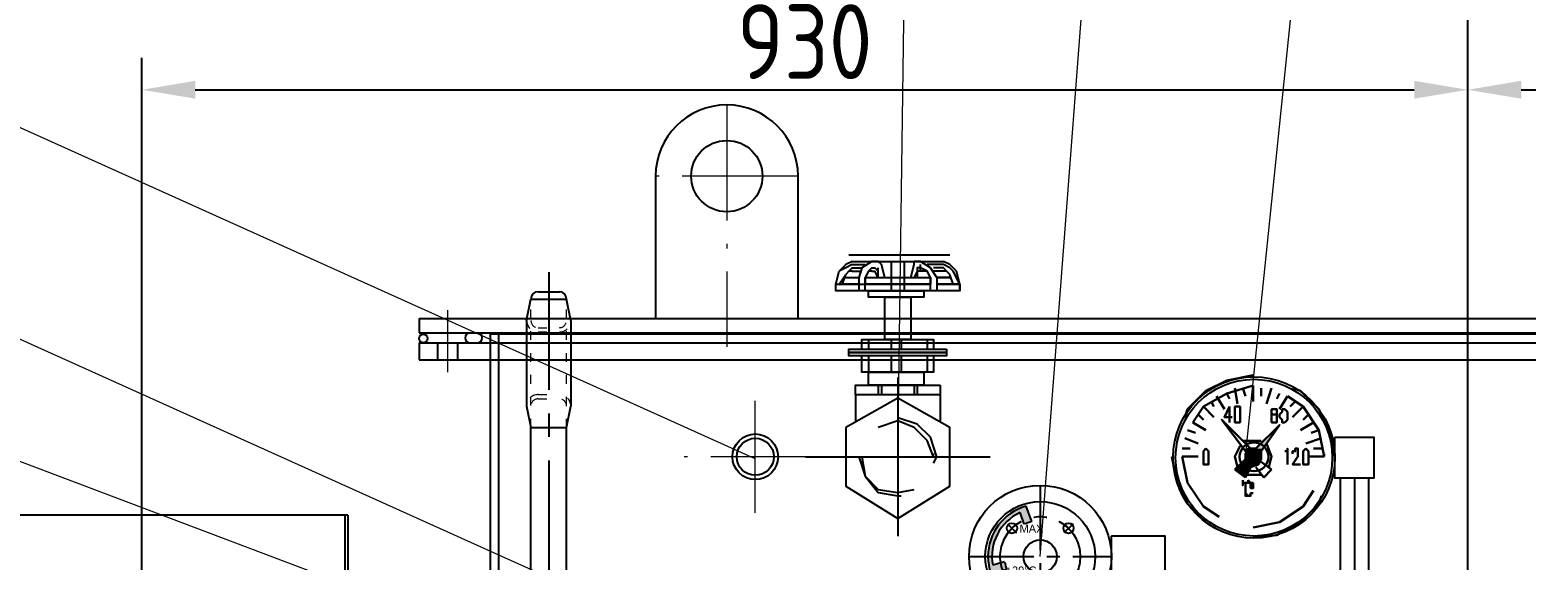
# Model space of a CAD drawing. Header units: millimetres. Extents: x 834 to 15818, y 1166 to 7882.
# Drawn here: x 2461 to 3511, y 6733 to 7105 of the extents above; entities that cross this region are included whole.
import ezdxf

# ---------------------------------------------------------------- set-up
doc = ezdxf.new("R2010")
doc.units = ezdxf.units.MM
doc.header["$LTSCALE"] = 13
for name, pattern in [('4 点画线', [9, 6.25, -1.25, 0.25, -1.25]), ('ACAD_ISO03W100', [1.18, 0.47, -0.71]), ('CENTER', [50.8, 31.75, -6.35, 6.35, -6.35]), ('CENTERX2', [101.6, 63.5, -12.7, 12.7, -12.7])]:
    doc.linetypes.add(name, pattern=pattern)
doc.layers.get('0').update_dxf_attribs({"color": 1, "linetype": 'CENTER'})
for name, color, linetype in [('1', 4, 'Continuous'), ('2细线层', 4, 'Continuous'), ('粗实线', 4, 'Continuous')]:
    doc.layers.add(name, color=color, linetype=linetype)
doc.layers.add('标注、文本', color=3, linetype='Continuous', lineweight=25)
doc.layers.add('铁心', color=3, linetype='Continuous', lineweight=0)
doc.styles.add('Note Text (ANSI)', font='arial.ttf')
doc.styles.get("Standard").update_dxf_attribs({"font": 'gbenor.shx', "bigfont": 'gbcbig.shx'})
doc.dimstyles.new('丁晓菲', dxfattribs={"dimscale": 15, "dimtxt": 3.5, "dimasz": 2.5, "dimexe": 1.5, "dimexo": 0, "dimgap": 0.5, "dimtad": 1, "dimtoh": 1, "dimtxsty": 'Standard', "dimcen": 2.5, "dimclrd": 3, "dimclre": 3, "dimclrt": 2, "dimadec": 0, "dimazin": 0, "dimtfac": 1, "dimtmove": 0, "dimatfit": 2, "dimfxl": 1.5, "dimarcsym": 0})

# ---------------------------------------------------------------- blocks, each defined once
blk = doc.blocks.new('fgffg')
blk.add_hatch(color=256).paths.add_polyline_path([(26283.3, -83546.9, -0.054749), (26292.7, -83543.5), (26285.6, -83524, 0.757864), (26285.6, -83652), (26292.7, -83632.5, -0.054749), (26283.3, -83629), (26277.9, -83643.8, -0.201943), (26245.7, -83608.7), (26260.9, -83604.6, -0.054749), (26258.3, -83594.9), (26243.1, -83599, -0.342707), (26277.9, -83532.1)])
for p, q in [((26292.7, -83543.5), (26285.6, -83524)), ((26283.3, -83546.9), (26277.9, -83532.1)), ((26258.3, -83594.9), (26243.1, -83599)), ((26260.9, -83604.6), (26245.7, -83608.7)), ((26283.3, -83629), (26277.9, -83643.8)), ((26292.7, -83632.5), (26285.6, -83652))]:
    blk.add_line(p, q)
for radius, start, end in [(66.5, 105.6856, 254.3144), (61.5, 114.6661, 190.3339), (45.8, 103.7325, 116.2675), (45.8, 188.7325, 201.2675), (61.5, 199.6661, 245.3339), (45.8, 243.7325, 256.2675)]:
    blk.add_arc((26303.6, -83588), radius, start, end)
blk = doc.blocks.new('A$C6F763E90')
at = {"layer": '1', "color": 1, "linetype": 'CENTERX2', "lineweight": -3, "ltscale": 0.1}
for p, q in [((90.5, 181.1), (90.5, 0)), ((48.8, 132.3), (60.4, 120.7)), ((132.3, 132.3), (120.7, 120.7)), ((0, 90.5), (181.1, 90.5)), ((48.8, 48.8), (60.4, 60.4)), ((132.3, 48.8), (120.7, 60.4))]:
    blk.add_line(p, q, dxfattribs=at)
blk.add_circle((90.5, 90.5), 50.8, dxfattribs=at)
at = {"layer": '2细线层'}
for centre, radius in [((90.5, 90.5), 90.5), ((90.5, 90.5), 69.8), ((54.6, 126.5), 6.5), ((126.5, 126.5), 6.5), ((90.5, 90.5), 21.1), ((54.6, 54.6), 6.5), ((126.5, 54.6), 6.5)]:
    blk.add_circle(centre, radius, dxfattribs=at)
blk.add_blockref('fgffg', (-26213, 83678.5), dxfattribs=at)
at = {"layer": '2细线层', "style": 'Note Text (ANSI)'}
for s, p in [('MAX', (64.3, 121)), ('+20%%DC', (46.5, 67.9)), ('MIN', (70.9, 50.4))]:
    blk.add_text(s, height=10, dxfattribs=at).set_placement(p)
blk = doc.blocks.new('A$C3EE72B81')
at = {"layer": '粗实线', "lineweight": 30}
h = blk.add_hatch(color=256, dxfattribs=at)
h.dxf.hatch_style = 2
h.paths.add_polyline_path([(1.736, 1.82), (1.355, 1.439), (1.482, 1.439)])
h = blk.add_hatch(color=256, dxfattribs=at)
h.dxf.hatch_style = 2
h.paths.add_polyline_path([(1.185, 1.27), (1.101, 1.185), (1.397, 1.185)])
h = blk.add_hatch(color=256, dxfattribs=at)
h.dxf.hatch_style = 2
h.paths.add_polyline_path([(1.228, 1.439), (1.185, 1.397), (1.439, 1.397)])
h = blk.add_hatch(color=256, dxfattribs=at)
h.dxf.hatch_style = 2
h.paths.add_polyline_path([(1.185, 1.397), (1.185, 1.355), (1.439, 1.355)])
h = blk.add_hatch(color=256, dxfattribs=at)
h.dxf.hatch_style = 2
h.paths.add_polyline_path([(1.185, 1.397), (1.439, 1.397), (1.439, 1.355)])
h = blk.add_hatch(color=256, dxfattribs=at)
h.dxf.hatch_style = 2
h.paths.add_polyline_path([(1.185, 1.355), (1.185, 1.27), (1.439, 1.27)])
h = blk.add_hatch(color=256, dxfattribs=at)
h.dxf.hatch_style = 2
h.paths.add_polyline_path([(1.185, 1.355), (1.439, 1.355), (1.439, 1.27)])
h = blk.add_hatch(color=256, dxfattribs=at)
h.dxf.hatch_style = 2
h.paths.add_polyline_path([(1.185, 1.27), (1.439, 1.27), (1.397, 1.185)])
h = blk.add_hatch(color=256, dxfattribs=at)
h.dxf.hatch_style = 2
h.paths.add_polyline_path([(1.228, 1.439), (1.482, 1.439), (1.439, 1.397)])
h = blk.add_hatch(color=256, dxfattribs=at)
h.dxf.hatch_style = 2
h.paths.add_polyline_path([(1.058, 1.143), (1.016, 1.101), (1.27, 1.101)])
h = blk.add_hatch(color=256, dxfattribs=at)
h.dxf.hatch_style = 2
h.paths.add_polyline_path([(1.016, 1.101), (1.27, 1.101), (1.185, 0.974)])
h = blk.add_hatch(color=256, dxfattribs=at)
h.dxf.hatch_style = 2
h.paths.add_polyline_path([(1.101, 1.185), (1.058, 1.143), (1.27, 1.143)])
h = blk.add_hatch(color=256, dxfattribs=at)
h.dxf.hatch_style = 2
h.paths.add_polyline_path([(1.058, 1.143), (1.27, 1.143), (1.27, 1.101)])
h = blk.add_hatch(color=256, dxfattribs=at)
h.dxf.hatch_style = 2
h.paths.add_polyline_path([(1.101, 1.185), (1.397, 1.185), (1.27, 1.143)])
h = blk.add_hatch(color=256, dxfattribs=at)
h.dxf.hatch_style = 2
h.paths.add_polyline_path([(1.143, 0.889), (1.143, 0.847), (1.143, 0.889), (1.185, 0.889)])
h = blk.add_hatch(color=256, dxfattribs=at)
h.dxf.hatch_style = 2
h.paths.add_polyline_path([(1.228, 0.931), (1.228, 0.889), (1.185, 0.889), (1.185, 0.847), (1.185, 0.804), (1.185, 0.762), (1.185, 0.72), (1.185, 0.677), (1.228, 0.677), (1.27, 0.677), (1.228, 0.677), (1.185, 0.72), (1.185, 0.762), (1.185, 0.804), (1.185, 0.847), (1.185, 0.889), (1.228, 0.889), (1.27, 0.889)])
h = blk.add_hatch(color=256, dxfattribs=at)
h.dxf.hatch_style = 2
h.paths.add_polyline_path([(1.312, 0.889), (1.27, 0.889), (1.27, 0.847), (1.27, 0.804), (1.312, 0.804)])
h = blk.add_hatch(color=256, dxfattribs=at)
h.dxf.hatch_style = 2
h.paths.add_polyline_path([(1.312, 0.72), (1.27, 0.72), (1.27, 0.677), (1.228, 0.677), (1.27, 0.677), (1.27, 0.72)])
for points in [[(1.312, 2.625), (0.889, 2.54), (0.55, 2.371), (0.254, 2.074), (0.212, 1.947)], [(1.312, 2.625), (0.889, 2.54), (0.55, 2.371), (0.254, 2.074), (0.212, 1.947)], [(1.312, 2.455), (0.889, 2.328), (0.508, 2.117), (0.339, 1.863)], [(2.625, 1.312), (2.54, 1.693), (2.371, 2.074), (2.074, 2.371), (1.947, 2.413)], [(2.625, 1.312), (2.54, 1.693), (2.371, 2.074), (2.074, 2.371), (1.947, 2.413)], [(2.455, 1.312), (2.371, 1.736), (2.117, 2.117), (1.863, 2.286)], [(0.931, 2.117), (0.847, 1.947), (0.974, 1.947)], [(0.931, 2.117), (0.931, 1.863)], [(1.27, 1.439), (0.804, 1.905), (1.185, 1.397)], [(1.355, 1.439), (1.736, 1.82), (1.439, 1.397)], [(1.101, 1.482), (1.016, 1.312), (1.058, 1.143)], [(1.439, 1.566), (1.143, 1.566)], [(1.566, 1.143), (1.609, 1.312), (1.524, 1.524)], [(0, 1.312), (0.085, 0.889), (0.254, 0.55), (0.55, 0.254), (0.677, 0.169)], [(0, 1.312), (0.085, 0.889), (0.254, 0.55), (0.55, 0.254), (0.677, 0.169)], [(0.169, 1.312), (0.254, 0.889), (0.508, 0.508), (0.762, 0.339)], [(1.355, 1.439), (1.228, 1.439), (1.185, 1.355), (1.185, 1.27)], [(1.27, 1.143), (1.397, 1.185), (1.439, 1.27), (1.439, 1.397)], [(1.82, 1.397), (1.863, 1.397), (1.863, 1.439), (1.863, 1.185)], [(1.947, 1.355), (1.947, 1.397), (1.99, 1.397), (1.99, 1.439), (2.032, 1.439), (2.032, 1.397), (2.032, 1.355), (2.032, 1.312), (1.947, 1.185), (2.074, 1.185)], [(2.455, 1.312), (2.455, 1.355)], [(2.625, 1.312), (2.625, 1.355)], [(2.625, 1.312), (2.625, 1.355)], [(1.185, 0.974), (1.016, 1.101)], [(1.185, 1.016), (1.439, 1.016)], [(1.312, 0.169), (1.736, 0.254), (2.117, 0.508), (2.286, 0.762)], [(1.312, 0), (1.693, 0.042), (2.074, 0.254), (2.371, 0.55), (2.413, 0.677)], [(1.312, 0), (1.693, 0.042), (2.074, 0.254), (2.371, 0.55), (2.413, 0.677)]]:
    blk.add_lwpolyline(points, dxfattribs=at)
for points in [[(1.058, 2.117), (1.016, 2.117), (1.016, 2.074), (1.016, 1.99), (1.016, 1.905), (1.016, 1.863), (1.058, 1.863), (1.101, 1.863), (1.101, 1.905), (1.101, 1.99), (1.101, 2.074), (1.101, 2.117)], [(1.651, 2.074), (1.609, 2.074), (1.609, 2.032), (1.609, 1.99), (1.651, 1.99), (1.693, 1.99), (1.693, 1.947), (1.693, 1.905), (1.693, 1.863), (1.651, 1.863), (1.609, 1.863), (1.609, 1.905), (1.609, 1.947), (1.609, 1.99), (1.651, 1.99), (1.693, 1.99), (1.693, 2.032), (1.693, 2.074)], [(1.778, 2.074), (1.778, 2.032), (1.736, 1.99), (1.736, 1.947), (1.778, 1.905), (1.778, 1.863), (1.82, 1.863), (1.863, 1.905), (1.863, 1.947), (1.863, 1.99), (1.863, 2.032), (1.82, 2.074)], [(0.55, 1.439), (0.508, 1.397), (0.508, 1.312), (0.508, 1.228), (0.508, 1.185), (0.55, 1.185), (0.593, 1.185), (0.593, 1.228), (0.593, 1.312), (0.593, 1.397)], [(1.397, 1.312), (1.397, 1.397), (1.312, 1.397), (1.228, 1.397), (1.185, 1.312), (1.228, 1.228), (1.312, 1.185), (1.397, 1.228)], [(2.159, 1.439), (2.117, 1.397), (2.117, 1.312), (2.117, 1.27), (2.117, 1.228), (2.117, 1.185), (2.159, 1.185), (2.201, 1.185), (2.201, 1.228), (2.201, 1.27), (2.201, 1.312), (2.201, 1.397)], [(1.143, 0.931), (1.143, 0.889), (1.143, 0.847), (1.143, 0.889)], [(1.143, 0.889), (1.143, 0.847), (1.143, 0.889), (1.185, 0.889)], [(1.228, 0.931), (1.228, 0.889), (1.185, 0.889), (1.185, 0.847), (1.185, 0.804), (1.185, 0.762), (1.185, 0.72), (1.185, 0.677), (1.228, 0.677), (1.27, 0.677), (1.228, 0.677), (1.185, 0.72), (1.185, 0.762), (1.185, 0.804), (1.185, 0.847), (1.185, 0.889), (1.228, 0.889), (1.27, 0.889)], [(1.27, 0.889), (1.228, 0.889)], [(1.312, 0.889), (1.27, 0.889), (1.27, 0.847), (1.27, 0.804), (1.312, 0.804)], [(1.312, 0.72), (1.27, 0.72), (1.27, 0.677), (1.228, 0.677), (1.27, 0.677), (1.27, 0.72)]]:
    blk.add_lwpolyline(points, close=True, dxfattribs=at)
for points in [[(1.016, 2.413), (1.016, 2.413), (1.058, 2.159), (1.058, 2.159)], [(1.143, 2.413), (1.143, 2.413), (1.185, 2.286), (1.185, 2.286)], [(1.312, 2.455), (1.312, 2.455), (1.312, 2.201), (1.312, 2.201)], [(1.439, 2.413), (1.439, 2.413), (1.439, 2.286), (1.439, 2.286)], [(1.609, 2.413), (1.609, 2.413), (1.524, 2.159), (1.524, 2.159)], [(0.635, 2.201), (0.635, 2.201), (0.677, 2.117), (0.677, 2.117)], [(0.72, 2.286), (0.72, 2.286), (0.847, 2.074), (0.847, 2.074)], [(0.889, 2.328), (0.889, 2.328), (0.931, 2.244), (0.931, 2.244)], [(1.736, 2.328), (1.736, 2.328), (1.693, 2.244), (1.693, 2.244)], [(1.863, 2.286), (1.863, 2.286), (1.736, 2.074), (1.736, 2.074)], [(1.99, 2.201), (1.99, 2.201), (1.905, 2.117), (1.905, 2.117)], [(0.423, 1.99), (0.423, 1.99), (0.508, 1.905), (0.508, 1.905)], [(0.508, 2.117), (0.508, 2.117), (0.677, 1.947), (0.677, 1.947)], [(2.117, 2.117), (2.117, 2.117), (1.947, 1.947), (1.947, 1.947)], [(2.201, 1.99), (2.201, 1.99), (2.117, 1.905), (2.117, 1.905)], [(0.254, 1.736), (0.254, 1.736), (0.381, 1.693), (0.381, 1.693)], [(0.339, 1.863), (0.339, 1.863), (0.55, 1.736), (0.55, 1.736)], [(2.286, 1.863), (2.286, 1.863), (2.074, 1.736), (2.074, 1.736)], [(2.371, 1.736), (2.371, 1.736), (2.244, 1.693), (2.244, 1.693)], [(0.212, 1.609), (0.212, 1.609), (0.423, 1.524), (0.423, 1.524)], [(2.413, 1.609), (2.413, 1.609), (2.159, 1.524), (2.159, 1.524)], [(0.169, 1.439), (0.169, 1.439), (0.296, 1.439), (0.296, 1.439)], [(0.169, 1.312), (0.169, 1.312), (0.381, 1.312), (0.381, 1.312)], [(0.169, 1.312), (0.169, 1.312), (0.423, 1.312), (0.423, 1.312)], [(1.185, 1.27), (1.185, 1.27), (1.016, 1.101), (1.016, 1.101)], [(1.439, 1.228), (1.439, 1.228), (1.609, 1.101), (1.609, 1.101)], [(2.455, 1.312), (2.455, 1.312), (2.201, 1.312), (2.201, 1.312)], [(2.455, 1.312), (2.455, 1.312), (2.244, 1.312), (2.244, 1.312)], [(2.413, 1.439), (2.413, 1.439), (2.286, 1.439), (2.286, 1.439)], [(1.27, 1.143), (1.27, 1.143), (1.185, 0.974), (1.185, 0.974)], [(1.355, 1.143), (1.355, 1.143), (1.482, 0.974), (1.482, 0.974)], [(1.609, 1.101), (1.609, 1.101), (1.482, 0.974), (1.482, 0.974)]]:
    blk.add_open_spline(points, degree=3, dxfattribs=at)
blk = doc.blocks.new('A$C70FC164C')
at = {"layer": '标注、文本'}
blk.add_circle((71.2, 70), 70, dxfattribs=at)
at = {"layer": '粗实线', "lineweight": 30}
blk.add_circle((71.2, 70.6), 12.5, dxfattribs=at)
at = {"layer": '标注、文本', "xscale": 53.75954962464179, "yscale": 53.75954962464179, "zscale": 53.75954962464179}
blk.add_blockref('A$C3EE72B81', (0, 0.3), dxfattribs=at)
blk = doc.blocks.new('A$C5DBA7796')
at = {"layer": '1', "color": 1, "linetype": 'CENTERX2', "lineweight": -3, "ltscale": 0.1}
for p, q in [((36.02, 61.85), (36.02, 0)), ((0, 30.93), (72.03, 30.93))]:
    blk.add_line(p, q, dxfattribs=at)
at = {"layer": '粗实线'}
for points in [[(18.24, 107.13), (15.7, 105.86), (13.16, 103.32)], [(18.24, 105.86), (15.7, 104.59), (13.16, 103.32)], [(28.4, 107.13), (25.86, 107.13), (22.05, 104.59), (20.78, 100.78)], [(30.94, 100.78), (29.67, 105.86), (28.4, 107.13)], [(41.1, 100.78), (42.37, 105.86), (42.37, 107.13)], [(51.26, 100.78), (48.72, 104.59), (44.91, 107.13)], [(58.88, 103.32), (56.34, 105.86), (53.8, 107.13)], [(57.61, 103.32), (56.34, 104.59), (53.8, 105.86)], [(18.24, 104.59), (16.97, 103.32), (15.7, 102.05)], [(18.24, 103.32), (16.97, 103.32), (15.7, 102.05)], [(25.86, 104.59), (24.59, 103.32), (23.32, 100.78)], [(25.86, 103.32), (24.59, 103.32), (23.32, 100.78)], [(23.32, 95.7), (23.32, 100.78), (23.32, 98.24)], [(28.4, 100.78), (28.4, 103.32), (27.13, 104.59)], [(28.4, 100.78), (27.13, 103.32)], [(28.4, 103.32), (28.4, 104.59)], [(44.91, 104.59), (43.64, 104.59), (43.64, 103.32), (43.64, 100.78)], [(44.91, 103.32), (43.64, 103.32)], [(48.72, 100.78), (47.45, 103.32), (44.91, 104.59)], [(48.72, 100.78), (47.45, 103.32), (44.91, 103.32)], [(48.72, 95.7), (48.72, 100.78), (48.72, 98.24)], [(56.34, 102.05), (55.07, 103.32), (53.8, 104.59)], [(56.34, 102.05), (55.07, 103.32), (53.8, 103.32)], [(60.15, 98.24), (60.15, 95.7), (11.89, 95.7), (11.89, 98.24)], [(51.26, 98.24), (60.15, 98.24), (60.15, 95.7), (11.89, 95.7), (11.89, 98.24), (20.78, 98.24)], [(23.32, 98.24), (48.72, 98.24)], [(22.05, 72.84), (22.05, 76.65), (49.99, 76.65), (49.99, 72.84)], [(49.99, 70.3), (49.99, 63.95), (22.05, 63.95), (22.05, 70.3)], [(49.99, 30.93), (47.45, 37.28), (42.37, 42.36), (36.02, 44.9), (28.4, 42.36)], [(49.99, 28.39), (51.26, 30.93), (48.72, 38.55), (43.64, 43.63), (36.02, 46.17)], [(20.78, 30.93), (23.32, 23.31), (28.4, 16.96), (36.02, 15.69), (37.29, 15.69)], [(22.05, 30.93), (23.32, 23.31), (28.4, 18.23), (36.02, 16.96), (42.37, 18.23)], [(49.99, 30.93), (49.99, 32.2)]]:
    blk.add_lwpolyline(points, dxfattribs=at)
for points in [[(46.18, 95.7), (46.18, 93.16), (24.59, 93.16), (24.59, 95.7)], [(41.1, 93.16), (41.1, 76.65), (30.94, 76.65), (30.94, 93.16)], [(55.07, 72.84), (55.07, 71.57), (16.97, 71.57), (16.97, 72.84)], [(55.07, 71.57), (55.07, 70.3), (16.97, 70.3), (16.97, 71.57)], [(52.53, 58.87), (52.53, 55.06), (19.51, 55.06), (19.51, 58.87)], [(46.18, 63.95), (46.18, 58.87), (24.59, 58.87), (24.59, 63.95)], [(15.7, 42.36), (15.7, 19.5), (36.02, 6.8), (56.34, 19.5), (56.34, 42.36), (36.02, 53.79)]]:
    blk.add_lwpolyline(points, close=True, dxfattribs=at)
for points in [[(16.97, 109.67), (16.97, 109.67), (56.34, 109.67), (56.34, 109.67)], [(18.24, 107.13), (18.24, 107.13), (53.8, 107.13), (53.8, 107.13)], [(18.24, 105.86), (18.24, 105.86), (23.32, 105.86), (23.32, 105.86)], [(33.48, 107.13), (33.48, 107.13), (33.48, 95.7), (33.48, 95.7)], [(38.56, 107.13), (38.56, 107.13), (38.56, 95.7), (38.56, 95.7)], [(44.91, 107.13), (44.91, 107.13), (42.37, 107.13), (42.37, 107.13)], [(42.37, 105.86), (42.37, 105.86), (42.37, 107.13), (42.37, 107.13)], [(44.91, 104.59), (44.91, 104.59), (44.91, 105.86), (44.91, 105.86)], [(53.8, 105.86), (53.8, 105.86), (47.45, 105.86), (47.45, 105.86)], [(11.89, 98.24), (11.89, 98.24), (13.16, 103.32), (13.16, 103.32)], [(11.89, 98.24), (11.89, 98.24), (13.16, 103.32), (13.16, 103.32)], [(13.16, 98.24), (13.16, 98.24), (15.7, 102.05), (15.7, 102.05)], [(14.43, 98.24), (14.43, 98.24), (15.7, 102.05), (15.7, 102.05)], [(15.7, 100.78), (15.7, 100.78), (20.78, 100.78), (20.78, 100.78)], [(18.24, 104.59), (18.24, 104.59), (22.05, 104.59), (22.05, 104.59)], [(18.24, 103.32), (18.24, 103.32), (22.05, 103.32), (22.05, 103.32)], [(20.78, 100.78), (20.78, 100.78), (20.78, 95.7), (20.78, 95.7)], [(23.32, 100.78), (23.32, 100.78), (48.72, 100.78), (48.72, 100.78)], [(25.86, 104.59), (25.86, 104.59), (27.13, 104.59), (27.13, 104.59)], [(25.86, 103.32), (25.86, 103.32), (27.13, 103.32), (27.13, 103.32)], [(43.64, 103.32), (43.64, 103.32), (42.37, 100.78), (42.37, 100.78)], [(44.91, 103.32), (44.91, 103.32), (44.91, 104.59), (44.91, 104.59)], [(53.8, 104.59), (53.8, 104.59), (49.99, 104.59), (49.99, 104.59)], [(53.8, 103.32), (53.8, 103.32), (49.99, 103.32), (49.99, 103.32)], [(51.26, 100.78), (51.26, 100.78), (56.34, 100.78), (56.34, 100.78)], [(56.34, 100.78), (56.34, 100.78), (51.26, 100.78), (51.26, 100.78)], [(51.26, 100.78), (51.26, 100.78), (51.26, 95.7), (51.26, 95.7)], [(57.61, 98.24), (57.61, 98.24), (56.34, 102.05), (56.34, 102.05)], [(57.61, 98.24), (57.61, 98.24), (56.34, 102.05), (56.34, 102.05)], [(60.15, 98.24), (60.15, 98.24), (57.61, 103.32), (57.61, 103.32)], [(60.15, 98.24), (60.15, 98.24), (58.88, 103.32), (58.88, 103.32)], [(20.78, 98.24), (20.78, 98.24), (14.43, 98.24), (14.43, 98.24)], [(20.78, 98.24), (20.78, 98.24), (23.32, 98.24), (23.32, 98.24)], [(48.72, 98.24), (48.72, 98.24), (23.32, 98.24), (23.32, 98.24)], [(60.15, 98.24), (60.15, 98.24), (51.26, 98.24), (51.26, 98.24)], [(51.26, 98.24), (51.26, 98.24), (57.61, 98.24), (57.61, 98.24)], [(60.15, 95.7), (60.15, 95.7), (60.15, 98.24), (60.15, 98.24)], [(24.59, 76.65), (24.59, 76.65), (24.59, 72.84), (24.59, 72.84)], [(33.48, 76.65), (33.48, 76.65), (33.48, 72.84), (33.48, 72.84)], [(37.29, 76.65), (37.29, 76.65), (37.29, 72.84), (37.29, 72.84)], [(47.45, 76.65), (47.45, 76.65), (47.45, 72.84), (47.45, 72.84)], [(24.59, 70.3), (24.59, 70.3), (24.59, 63.95), (24.59, 63.95)], [(33.48, 70.3), (33.48, 70.3), (33.48, 63.95), (33.48, 63.95)], [(37.29, 70.3), (37.29, 70.3), (37.29, 63.95), (37.29, 63.95)], [(47.45, 70.3), (47.45, 70.3), (47.45, 63.95), (47.45, 63.95)], [(28.4, 58.87), (28.4, 58.87), (28.4, 55.06), (28.4, 55.06)], [(29.67, 58.87), (29.67, 58.87), (29.67, 55.06), (29.67, 55.06)], [(42.37, 58.87), (42.37, 58.87), (42.37, 55.06), (42.37, 55.06)], [(43.64, 58.87), (43.64, 58.87), (43.64, 55.06), (43.64, 55.06)], [(19.51, 55.06), (19.51, 55.06), (19.51, 44.9), (19.51, 44.9)], [(52.53, 55.06), (52.53, 55.06), (52.53, 44.9), (52.53, 44.9)]]:
    blk.add_open_spline(points, degree=3, dxfattribs=at)
blk = doc.blocks.new('*D795')
at = {"layer": 'Defpoints', "color": 0, "transparency": 16777216}
for p in [(3470.4, 7145.9), (3470.4, 6902.7), (2156.4, 6194.3)]:
    blk.add_point(p, dxfattribs=at)
at = {"layer": '标注、文本', "color": 3, "lineweight": -2, "transparency": 16777216}
for p, q in [((2156.4, 6194.3), (2156.4, 7168.4)), ((3470.4, 6902.7), (3470.4, 7168.4)), ((2193.9, 7145.9), (3432.9, 7145.9))]:
    blk.add_line(p, q, dxfattribs=at)
at = {"layer": '标注、文本', "color": 3, "transparency": 16777216}
for points in [[(2193.9, 7152.2), (2193.9, 7139.7), (2156.4, 7145.9)], [(3432.9, 7152.2), (3432.9, 7139.7), (3470.4, 7145.9)]]:
    blk.add_solid(points, dxfattribs=at)
at = {"layer": '标注、文本', "color": 2, "transparency": 16777216, "insert": (2813.4, 7179.7), "char_height": 52.5, "attachment_point": 5, "bg_fill": 3, "box_fill_scale": 1.1, "bg_fill_color": 256, "bg_fill_true_color": 13158600, "bg_fill_transparency": 0}
blk.add_mtext('1314', dxfattribs=at)
blk = doc.blocks.new('*D796')
at = {"layer": 'Defpoints', "color": 0, "transparency": 16777216}
for p in [(4781.4, 7239.3), (2156.4, 6194.3), (4781.4, 6193.8)]:
    blk.add_point(p, dxfattribs=at)
at = {"layer": '标注、文本', "color": 3, "lineweight": -2, "transparency": 16777216}
for p, q in [((2156.4, 6194.3), (2156.4, 7261.8)), ((4781.4, 6193.8), (4781.4, 7261.8)), ((2193.9, 7239.3), (4743.9, 7239.3))]:
    blk.add_line(p, q, dxfattribs=at)
at = {"layer": '标注、文本', "color": 3, "transparency": 16777216}
for points in [[(2193.9, 7245.5), (2193.9, 7233), (2156.4, 7239.3)], [(4743.9, 7245.5), (4743.9, 7233), (4781.4, 7239.3)]]:
    blk.add_solid(points, dxfattribs=at)
at = {"layer": '标注、文本', "color": 2, "transparency": 16777216, "insert": (3468.9, 7273), "char_height": 52.5, "attachment_point": 5, "bg_fill": 3, "box_fill_scale": 1.1, "bg_fill_color": 256, "bg_fill_true_color": 13158600, "bg_fill_transparency": 0}
blk.add_mtext('2625', dxfattribs=at)
blk = doc.blocks.new('*D816')
at = {"layer": 'Defpoints', "color": 0, "transparency": 16777216}
for p in [(3470.4, 7063.3), (2539.8, 6522.4), (3470.4, 6530.7)]:
    blk.add_point(p, dxfattribs=at)
at = {"layer": '标注、文本', "color": 3, "lineweight": -2, "transparency": 16777216}
for p, q in [((2539.8, 6522.4), (2539.8, 7085.8)), ((3470.4, 6530.7), (3470.4, 7085.8)), ((2577.3, 7063.3), (3432.9, 7063.3))]:
    blk.add_line(p, q, dxfattribs=at)
at = {"layer": '标注、文本', "color": 3, "transparency": 16777216}
for points in [[(2577.3, 7069.6), (2577.3, 7057.1), (2539.8, 7063.3)], [(3432.9, 7069.6), (3432.9, 7057.1), (3470.4, 7063.3)]]:
    blk.add_solid(points, dxfattribs=at)
at = {"layer": '标注、文本', "color": 2, "transparency": 16777216, "insert": (3005.1, 7097.1), "char_height": 52.5, "attachment_point": 5, "bg_fill": 3, "box_fill_scale": 1.1, "bg_fill_color": 256, "bg_fill_true_color": 13158600, "bg_fill_transparency": 0}
blk.add_mtext('930', dxfattribs=at)
blk = doc.blocks.new('*D817')
at = {"layer": 'Defpoints', "color": 0, "transparency": 16777216}
for p in [(4538.9, 7063.3), (3470.4, 6902.7), (4538.9, 6555.7)]:
    blk.add_point(p, dxfattribs=at)
at = {"layer": '标注、文本', "color": 3, "lineweight": -2, "transparency": 16777216}
for p, q in [((3470.4, 6902.7), (3470.4, 7085.8)), ((4538.9, 6555.7), (4538.9, 7085.8)), ((3507.9, 7063.3), (4501.4, 7063.3))]:
    blk.add_line(p, q, dxfattribs=at)
at = {"layer": '标注、文本', "color": 3, "transparency": 16777216}
for points in [[(3507.9, 7069.6), (3507.9, 7057.1), (3470.4, 7063.3)], [(4501.4, 7069.6), (4501.4, 7057.1), (4538.9, 7063.3)]]:
    blk.add_solid(points, dxfattribs=at)
at = {"layer": '标注、文本', "color": 2, "transparency": 16777216, "insert": (4004.6, 7097.1), "char_height": 52.5, "attachment_point": 5, "bg_fill": 3, "box_fill_scale": 1.1, "bg_fill_color": 256, "bg_fill_true_color": 13158600, "bg_fill_transparency": 0}
blk.add_mtext('1070', dxfattribs=at)

msp = doc.modelspace()

# ---------------------------------------------------------------- linework, layer by layer
at = {"layer": '1'}
for p, q in [((2900.353, 7002.705), (2900.353, 6902.705)), ((3000.353, 6902.705), (3000.353, 7002.705))]:
    msp.add_line(p, q, dxfattribs=at)
at = {"layer": '1', "color": 1, "linetype": 'CENTERX2', "lineweight": -3, "ltscale": 0.1}
for p, q in [((2825.355, 6935.2), (2825.355, 6658.736)), ((3390.803, 6790.587), (3390.803, 6605.705))]:
    msp.add_line(p, q, dxfattribs=at)
at = {"layer": '1'}
msp.add_circle((2950.353, 7002.705), 25, dxfattribs=at)
msp.add_arc((2950.353, 7002.705), 50, 0, 180, dxfattribs=at)
at = {"layer": '标注、文本', "color": 1, "linetype": '4 点画线', "lineweight": 18}
for p, q in [((3470.353, 7099.129), (3470.353, 5229.489)), ((2754.353, 6908.618), (2754.353, 6865.036))]:
    msp.add_line(p, q, dxfattribs=at)
at = {"layer": '标注、文本', "color": 1, "linetype": '4 点画线', "lineweight": 20}
for p, q in [((2950.353, 7052.705), (2950.353, 6882.797)), ((3000.353, 7002.705), (2900.353, 7002.705)), ((2970.353, 6766.472), (2970.353, 6844.937)), ((3020.353, 6805.705), (2920.353, 6805.705))]:
    msp.add_line(p, q, dxfattribs=at)
at = {"layer": '标注、文本'}
for p, q in [((2817.855, 6921.571), (2832.855, 6921.571)), ((2809.855, 6901.33), (2812.855, 6916.33)), ((2812.855, 6916.33), (2837.855, 6916.33)), ((2840.855, 6901.33), (2837.855, 6916.33)), ((2734.353, 6902.705), (2734.353, 6892.705)), ((2734.353, 6902.705), (4206.353, 6902.705)), ((2809.855, 6901.33), (2809.855, 6841.33)), ((2840.855, 6901.33), (2840.855, 6841.33)), ((2734.353, 6892.705), (4206.353, 6892.705)), ((4156.353, 6891.705), (2784.353, 6891.705)), ((2784.353, 6891.705), (2784.353, 5485.705)), ((2790.353, 5485.705), (2790.353, 6891.705)), ((2734.353, 6885.705), (2734.353, 6873.705)), ((2734.353, 6885.705), (4206.353, 6885.705)), ((2747.353, 6885.705), (2747.353, 6873.705)), ((2761.353, 6885.705), (2761.353, 6873.705)), ((2734.353, 6873.705), (4206.353, 6873.705)), ((2809.855, 6841.33), (2812.855, 6826.33)), ((2837.855, 6826.33), (2840.855, 6841.33)), ((2812.855, 6683.588), (2812.855, 6826.33)), ((2812.855, 6826.33), (2837.855, 6826.33)), ((2837.855, 6683.588), (2837.855, 6826.33)), ((2684.353, 6764.7), (2226.353, 6764.7)), ((2682.353, 6764.7), (2682.353, 5869.705)), ((2684.353, 6764.7), (2684.353, 5869.705))]:
    msp.add_line(p, q, dxfattribs=at)
at = {"layer": '标注、文本', "color": 2, "linetype": 'ACAD_ISO03W100', "lineweight": 18}
for p, q in [((2812.855, 6826.33), (2812.855, 6916.571)), ((2837.855, 6826.33), (2837.855, 6916.571)), ((2817.855, 6896.33), (2832.855, 6896.33)), ((2817.855, 6893.33), (2832.855, 6893.33)), ((2817.855, 6849.33), (2832.855, 6849.33)), ((2817.855, 6846.33), (2832.855, 6846.33))]:
    msp.add_line(p, q, dxfattribs=at)
at = {"layer": '标注、文本'}
for centre, radius in [((2737.353, 6888.705), 3), ((3320.353, 6805.087), 55), ((2970.353, 6805.705), 16), ((2970.353, 6805.705), 13)]:
    msp.add_circle(centre, radius, dxfattribs=at)
for centre, radius, start, end in [((2817.855, 6916.571), 5, 90, 180), ((2832.855, 6916.571), 5, 0, 90), ((2770.233, 6889.205), 3.5, 90, 270), ((2775.233, 6889.205), 3.5, 270, 90)]:
    msp.add_arc(centre, radius, start, end, dxfattribs=at)
at = {"layer": '标注、文本', "color": 2, "linetype": 'ACAD_ISO03W100', "lineweight": 18}
for centre, radius, start, end in [((2817.855, 6901.33), 8, 180, 270), ((2817.855, 6901.33), 5, 180, 270), ((2832.855, 6901.33), 5, 270, 0), ((2832.855, 6901.33), 8, 270, 0), ((2817.855, 6841.33), 8, 90, 180), ((2832.855, 6841.33), 8, 0, 90), ((2817.855, 6841.33), 5, 90, 180), ((2832.855, 6841.33), 5, 0, 90)]:
    msp.add_arc(centre, radius, start, end, dxfattribs=at)
at = {"layer": '粗实线', "ltscale": 8}
for p, q in [((3380.803, 6790.587), (3380.803, 6605.705)), ((3400.803, 6790.587), (3400.803, 6680.705))]:
    msp.add_line(p, q, dxfattribs=at)
for points in [[(3377.053, 6819.587), (3404.553, 6819.587), (3404.553, 6790.587), (3377.053, 6790.587)], [(3220.353, 6750.205), (3257.853, 6750.205), (3257.853, 6721.205), (3220.353, 6721.205)]]:
    msp.add_lwpolyline(points, close=True, dxfattribs=at)

# ---------------------------------------------------------------- block references
at = {"layer": '标注、文本'}
for name, p, xscale, yscale, zscale in [('A$C5DBA7796', (3005.525, 6750.035), 1.799999999999272, 1.799999999999272, 1.799999999999272), ('A$C70FC164C', (3262.698, 6748.504), 0.8099999999994907, 0.8099999999994907, 0.8099999999994907), ('A$C6F763E90', (3120.353, 6685.705), 0.5521811154059313, 0.5521811154059313, 0.5521811154059313)]:
    msp.add_blockref(name, p, dxfattribs=dict(at, xscale=xscale, yscale=yscale, zscale=zscale))

# ---------------------------------------------------------------- next in the draw order: dimensions: what is measured, and where the dimension line sits
at = {"layer": '标注、文本', "color": 0}
dim = msp.add_linear_dim(base=(3470.353, 7145.944), p1=(2156.356, 6194.253), p2=(3470.353, 6902.705), dimstyle='丁晓菲', override={"dimtfill": 1, "dimarcsym": 1}, dxfattribs=at)
dim.commit()
dim.dimension.update_dxf_attribs({"geometry": '*D795', "text_midpoint": (2813.354, 7179.694)})

# ---------------------------------------------------------------- next in the draw order: dimensions: what is measured, and where the dimension line sits
dim = msp.add_linear_dim(base=(4781.353, 7239.3), p1=(2156.356, 6194.253), p2=(4781.353, 6193.796), dimstyle='丁晓菲', override={"dimtfill": 1, "dimarcsym": 1}, dxfattribs=at)
dim.commit()
dim.dimension.update_dxf_attribs({"geometry": '*D796', "text_midpoint": (3468.854, 7273.05)})

# ---------------------------------------------------------------- next in the draw order: dimensions: what is measured, and where the dimension line sits
dim = msp.add_linear_dim(base=(3470.353, 7063.339), p1=(2539.814, 6522.443), p2=(3470.353, 6530.705), text='930', dimstyle='丁晓菲', override={"dimtfill": 1, "dimarcsym": 1}, dxfattribs=at)
dim.commit()
dim.dimension.update_dxf_attribs({"geometry": '*D816', "text_midpoint": (3005.083, 7097.089)})

# ---------------------------------------------------------------- next in the draw order: linework, layer by layer
at = {"layer": '铁心'}
for p, q in [((3070.353, 6805.705), (3078.486, 7391.142)), ((3170.353, 6735.705), (3220.396, 7391.142)), ((3314.313, 6805.926), (3374.706, 7391.142)), ((2970.353, 6804.229), (1858.344, 7305.029)), ((2970.353, 6655.705), (1858.344, 7156.504)), ((3098.655, 6559.275), (1858.344, 7026.842))]:
    msp.add_line(p, q, dxfattribs=at)

# ---------------------------------------------------------------- next in the draw order: dimensions: what is measured, and where the dimension line sits
at = {"layer": '标注、文本', "color": 0}
dim = msp.add_linear_dim(base=(4538.853, 7063.339), p1=(3470.353, 6902.705), p2=(4538.853, 6555.72), text='1070', dimstyle='丁晓菲', override={"dimtfill": 1, "dimarcsym": 1}, dxfattribs=at)
dim.commit()
dim.dimension.update_dxf_attribs({"geometry": '*D817', "text_midpoint": (4004.603, 7097.089)})

doc.saveas('drawing.dxf')
